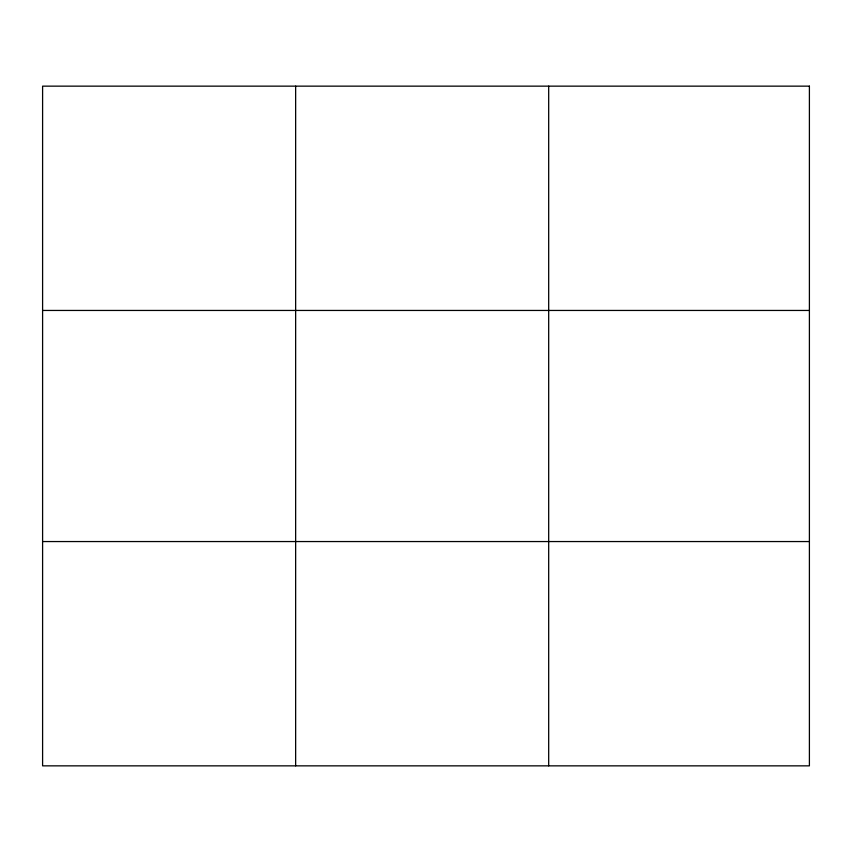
<?xml version="1.0" encoding="UTF-8"?>
<svg xmlns="http://www.w3.org/2000/svg" width="852" height="852" viewBox="0 0 852 852"><rect width="100%" height="100%" fill="white"/><g stroke="black" fill="none" stroke-linecap="round" stroke-linejoin="round"><path stroke-width="1.28" d="M295.644 765.852L295.644 86.148M548.688 765.852L548.688 86.148M42.6 310.447L809.4 310.447M42.6 541.553L809.4 541.553M809.4 86.148L809.4 765.852L42.6 765.852L42.6 86.148L809.4 86.148"/></g></svg>
